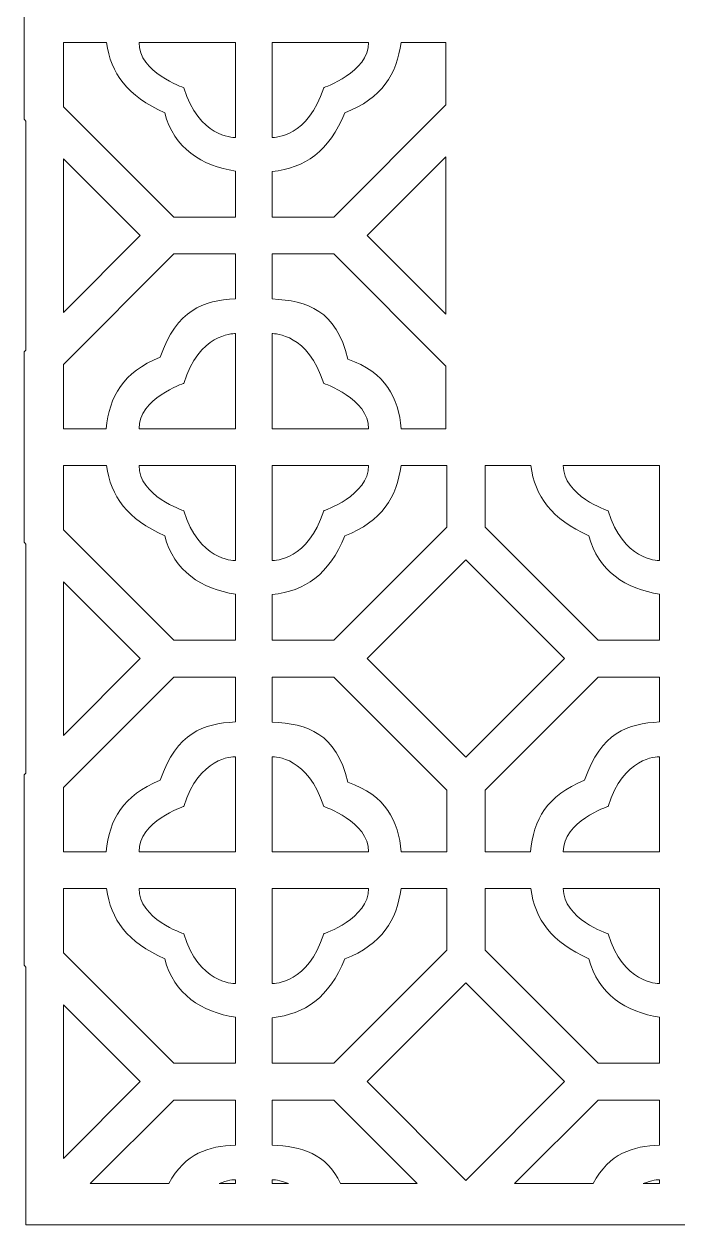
# Model space of a CAD drawing. Header units: centimetres. Extents: x -9.8 to 10.1, y -8.6 to 11.2.
# Drawn here: x 0.5 to 5.3, y -8.62 to 0.19 of the extents above; entities that cross this region are included whole.
import ezdxf

# ---------------------------------------------------------------- set-up
doc = ezdxf.new("R2010")
doc.units = ezdxf.units.CM
doc.header["$MEASUREMENT"] = 0
doc.layers.add('layer 1', color=7, linetype='Continuous')

msp = doc.modelspace()

# ---------------------------------------------------------------- linework, layer by layer
at = {"layer": 'layer 1', "color": 242, "lineweight": 9}
for points, knots in [([(0.51455, 11.18172), (0.51455, 11.18172), (1.4886, 11.18172), (1.4886, 11.18172), (1.4886, 11.18172), (1.4886, 11.18172), (1.4886, 11.18173), (1.4886, 11.18173), (1.4886, 11.18173), (1.4886, 11.18173), (2.05204, 11.18173), (2.05204, 11.18173), (2.05204, 11.18173), (2.05204, 11.18173), (2.32177, 11.18173), (2.32177, 11.18173), (2.32177, 11.18173), (2.32177, 11.18173), (2.88521, 11.18173), (2.88521, 11.18173), (2.88521, 11.18173), (2.88521, 11.18173), (2.88522, 11.18172), (2.88522, 11.18172), (2.88522, 11.18172), (2.88522, 11.18172), (4.60197, 11.18172), (4.60197, 11.18172), (4.60197, 11.18172), (4.60197, 11.18172), (4.60197, 11.18173), (4.60197, 11.18173), (4.60197, 11.18173), (4.60197, 11.18173), (5.16541, 11.18173), (5.16541, 11.18173), (5.16541, 11.18173), (5.16541, 11.18173), (5.43514, 11.18173), (5.43514, 11.18173), (5.43514, 11.18173), (5.43514, 11.18173), (5.99858, 11.18173), (5.99858, 11.18173), (5.99858, 11.18173), (5.99858, 11.18173), (5.99858, 11.18172), (5.99858, 11.18172), (5.99858, 11.18172), (5.99858, 11.18172), (7.71534, 11.18172), (7.71534, 11.18172), (7.71534, 11.18172), (7.71534, 11.18172), (7.71534, 11.18173), (7.71534, 11.18173), (7.71534, 11.18173), (7.71534, 11.18173), (8.27878, 11.18173), (8.27878, 11.18173), (8.27878, 11.18173), (8.27878, 11.18173), (8.54851, 11.18173), (8.54851, 11.18173), (8.54851, 11.18173), (8.54851, 11.18173), (9.11195, 11.18173), (9.11195, 11.18173), (9.11195, 11.18173), (9.11195, 11.18173), (9.11195, 11.18172), (9.11195, 11.18172), (9.11195, 11.18172), (9.11195, 11.18172), (10.086, 11.18172), (10.086, 11.18172), (10.086, 11.18172), (10.086, 11.18172), (10.086, 10.20767), (10.086, 10.20767), (10.086, 10.20767), (10.086, 10.20767), (10.0995, 10.19417), (10.0995, 10.19417), (10.0995, 10.19417), (10.0995, 10.19417), (10.0995, 9.63073), (10.0995, 9.63073), (10.0995, 9.63073), (10.0995, 9.63073), (10.0995, 9.361), (10.0995, 9.361), (10.0995, 9.361), (10.0995, 9.361), (10.0995, 8.79756), (10.0995, 8.79756), (10.0995, 8.79756), (10.0995, 8.79756), (10.086, 8.78406), (10.086, 8.78406), (10.086, 8.78406), (10.086, 8.78406), (10.086, 7.10481), (10.086, 7.10481), (10.086, 7.10481), (10.086, 7.10481), (10.0995, 7.09131), (10.0995, 7.09131), (10.0995, 7.09131), (10.0995, 7.09131), (10.0995, 6.52787), (10.0995, 6.52787), (10.0995, 6.52787), (10.0995, 6.52787), (10.0995, 6.25814), (10.0995, 6.25814), (10.0995, 6.25814), (10.0995, 6.25814), (10.0995, 5.6947), (10.0995, 5.6947), (10.0995, 5.6947), (10.0995, 5.6947), (10.086, 5.6812), (10.086, 5.6812), (10.086, 5.6812), (10.086, 5.6812), (10.086, 4.00194), (10.086, 4.00194), (10.086, 4.00194), (10.086, 4.00194), (10.0995, 3.98844), (10.0995, 3.98844), (10.0995, 3.98844), (10.0995, 3.98844), (10.0995, 3.425), (10.0995, 3.425), (10.0995, 3.425), (10.0995, 3.425), (10.0995, 3.15527), (10.0995, 3.15527), (10.0995, 3.15527), (10.0995, 3.15527), (10.0995, 2.59183), (10.0995, 2.59183), (10.0995, 2.59183), (10.0995, 2.59183), (10.086, 2.57833), (10.086, 2.57833), (10.086, 2.57833), (10.086, 2.57833), (10.086, 0.89908), (10.086, 0.89908), (10.086, 0.89908), (10.086, 0.89908), (10.0995, 0.88557), (10.0995, 0.88557), (10.0995, 0.88557), (10.0995, 0.88557), (10.0995, 0.32213), (10.0995, 0.32213), (10.0995, 0.32213), (10.0995, 0.32213), (10.0995, 0.05241), (10.0995, 0.05241), (10.0995, 0.05241), (10.0995, 0.05241), (10.0995, -0.51104), (10.0995, -0.51104), (10.0995, -0.51104), (10.0995, -0.51104), (10.086, -0.52454), (10.086, -0.52454), (10.086, -0.52454), (10.086, -0.52454), (10.086, -2.20379), (10.086, -2.20379), (10.086, -2.20379), (10.086, -2.20379), (10.0995, -2.21729), (10.0995, -2.21729), (10.0995, -2.21729), (10.0995, -2.21729), (10.0995, -2.78073), (10.0995, -2.78073), (10.0995, -2.78073), (10.0995, -2.78073), (10.0995, -3.05046), (10.0995, -3.05046), (10.0995, -3.05046), (10.0995, -3.05046), (10.0995, -3.6139), (10.0995, -3.6139), (10.0995, -3.6139), (10.0995, -3.6139), (10.086, -3.6274), (10.086, -3.6274), (10.086, -3.6274), (10.086, -3.6274), (10.086, -5.30666), (10.086, -5.30666), (10.086, -5.30666), (10.086, -5.30666), (10.0995, -5.32016), (10.0995, -5.32016), (10.0995, -5.32016), (10.0995, -5.32016), (10.0995, -5.8836), (10.0995, -5.8836), (10.0995, -5.8836), (10.0995, -5.8836), (10.0995, -6.15333), (10.0995, -6.15333), (10.0995, -6.15333), (10.0995, -6.15333), (10.0995, -6.71677), (10.0995, -6.71677), (10.0995, -6.71677), (10.0995, -6.71677), (10.086, -6.73027), (10.086, -6.73027), (10.086, -6.73027), (10.086, -6.73027), (10.086, -8.62127), (10.086, -8.62127), (10.086, -8.62127), (10.086, -8.62127), (0.51455, -8.62127), (0.51455, -8.62127), (0.51455, -8.62127), (0.51455, -8.62127), (0.51455, -6.73027), (0.51455, -6.73027), (0.51455, -6.73027), (0.51455, -6.73027), (0.50105, -6.71677), (0.50105, -6.71677), (0.50105, -6.71677), (0.50105, -6.71677), (0.50105, -6.15333), (0.50105, -6.15333), (0.50105, -6.15333), (0.50105, -6.15333), (0.50105, -5.8836), (0.50105, -5.8836), (0.50105, -5.8836), (0.50105, -5.8836), (0.50105, -5.32016), (0.50105, -5.32016), (0.50105, -5.32016), (0.50105, -5.32016), (0.51455, -5.30666), (0.51455, -5.30666), (0.51455, -5.30666), (0.51455, -5.30666), (0.51455, -3.6274), (0.51455, -3.6274), (0.51455, -3.6274), (0.51455, -3.6274), (0.50105, -3.6139), (0.50105, -3.6139), (0.50105, -3.6139), (0.50105, -3.6139), (0.50105, -3.05046), (0.50105, -3.05046), (0.50105, -3.05046), (0.50105, -3.05046), (0.50105, -2.78073), (0.50105, -2.78073), (0.50105, -2.78073), (0.50105, -2.78073), (0.50105, -2.21729), (0.50105, -2.21729), (0.50105, -2.21729), (0.50105, -2.21729), (0.51455, -2.20379), (0.51455, -2.20379), (0.51455, -2.20379), (0.51455, -2.20379), (0.51455, -0.52454), (0.51455, -0.52454), (0.51455, -0.52454), (0.51455, -0.52454), (0.50105, -0.51104), (0.50105, -0.51104), (0.50105, -0.51104), (0.50105, -0.51104), (0.50105, 0.05241), (0.50105, 0.05241), (0.50105, 0.05241), (0.50105, 0.05241), (0.50105, 0.32213), (0.50105, 0.32213), (0.50105, 0.32213), (0.50105, 0.32213), (0.50105, 0.88557), (0.50105, 0.88557), (0.50105, 0.88557), (0.50105, 0.88557), (0.51455, 0.89908), (0.51455, 0.89908), (0.51455, 0.89908), (0.51455, 0.89908), (0.51455, 2.57833), (0.51455, 2.57833), (0.51455, 2.57833), (0.51455, 2.57833), (0.50105, 2.59183), (0.50105, 2.59183), (0.50105, 2.59183), (0.50105, 2.59183), (0.50105, 3.15527), (0.50105, 3.15527), (0.50105, 3.15527), (0.50105, 3.15527), (0.50105, 3.425), (0.50105, 3.425), (0.50105, 3.425), (0.50105, 3.425), (0.50105, 3.98844), (0.50105, 3.98844), (0.50105, 3.98844), (0.50105, 3.98844), (0.51455, 4.00194), (0.51455, 4.00194), (0.51455, 4.00194), (0.51455, 4.00194), (0.51455, 5.6812), (0.51455, 5.6812), (0.51455, 5.6812), (0.51455, 5.6812), (0.50105, 5.6947), (0.50105, 5.6947), (0.50105, 5.6947), (0.50105, 5.6947), (0.50105, 6.25814), (0.50105, 6.25814), (0.50105, 6.25814), (0.50105, 6.25814), (0.50105, 6.52787), (0.50105, 6.52787), (0.50105, 6.52787), (0.50105, 6.52787), (0.50105, 7.09131), (0.50105, 7.09131), (0.50105, 7.09131), (0.50105, 7.09131), (0.51455, 7.10481), (0.51455, 7.10481), (0.51455, 7.10481), (0.51455, 7.10481), (0.51455, 8.78406), (0.51455, 8.78406), (0.51455, 8.78406), (0.51455, 8.78406), (0.50105, 8.79756), (0.50105, 8.79756), (0.50105, 8.79756), (0.50105, 8.79756), (0.50105, 9.361), (0.50105, 9.361), (0.50105, 9.361), (0.50105, 9.361), (0.50105, 9.63073), (0.50105, 9.63073), (0.50105, 9.63073), (0.50105, 9.63073), (0.50105, 10.19417), (0.50105, 10.19417), (0.50105, 10.19417), (0.50105, 10.19417), (0.51455, 10.20767), (0.51455, 10.20767), (0.51455, 10.20767), (0.51455, 10.20767), (0.51455, 11.18172), (0.51455, 11.18172)], [0, 0, 0, 0, 0.0105263, 0.0105263, 0.0105263, 0.0105263, 0.0210526, 0.0210526, 0.0210526, 0.0210526, 0.0315789, 0.0315789, 0.0315789, 0.0315789, 0.0421053, 0.0421053, 0.0421053, 0.0421053, 0.0526316, 0.0526316, 0.0526316, 0.0526316, 0.0631579, 0.0631579, 0.0631579, 0.0631579, 0.0736842, 0.0736842, 0.0736842, 0.0736842, 0.0842105, 0.0842105, 0.0842105, 0.0842105, 0.0947368, 0.0947368, 0.0947368, 0.0947368, 0.1052632, 0.1052632, 0.1052632, 0.1052632, 0.1157895, 0.1157895, 0.1157895, 0.1157895, 0.1263158, 0.1263158, 0.1263158, 0.1263158, 0.1368421, 0.1368421, 0.1368421, 0.1368421, 0.1473684, 0.1473684, 0.1473684, 0.1473684, 0.1578947, 0.1578947, 0.1578947, 0.1578947, 0.1684211, 0.1684211, 0.1684211, 0.1684211, 0.1789474, 0.1789474, 0.1789474, 0.1789474, 0.1894737, 0.1894737, 0.1894737, 0.1894737, 0.2, 0.2, 0.2, 0.2, 0.2105263, 0.2105263, 0.2105263, 0.2105263, 0.2210526, 0.2210526, 0.2210526, 0.2210526, 0.2315789, 0.2315789, 0.2315789, 0.2315789, 0.2421053, 0.2421053, 0.2421053, 0.2421053, 0.2526316, 0.2526316, 0.2526316, 0.2526316, 0.2631579, 0.2631579, 0.2631579, 0.2631579, 0.2736842, 0.2736842, 0.2736842, 0.2736842, 0.2842105, 0.2842105, 0.2842105, 0.2842105, 0.2947368, 0.2947368, 0.2947368, 0.2947368, 0.3052632, 0.3052632, 0.3052632, 0.3052632, 0.3157895, 0.3157895, 0.3157895, 0.3157895, 0.3263158, 0.3263158, 0.3263158, 0.3263158, 0.3368421, 0.3368421, 0.3368421, 0.3368421, 0.3473684, 0.3473684, 0.3473684, 0.3473684, 0.3578947, 0.3578947, 0.3578947, 0.3578947, 0.3684211, 0.3684211, 0.3684211, 0.3684211, 0.3789474, 0.3789474, 0.3789474, 0.3789474, 0.3894737, 0.3894737, 0.3894737, 0.3894737, 0.4, 0.4, 0.4, 0.4, 0.4105263, 0.4105263, 0.4105263, 0.4105263, 0.4210526, 0.4210526, 0.4210526, 0.4210526, 0.4315789, 0.4315789, 0.4315789, 0.4315789, 0.4421053, 0.4421053, 0.4421053, 0.4421053, 0.4526316, 0.4526316, 0.4526316, 0.4526316, 0.4631579, 0.4631579, 0.4631579, 0.4631579, 0.4736842, 0.4736842, 0.4736842, 0.4736842, 0.4842105, 0.4842105, 0.4842105, 0.4842105, 0.4947368, 0.4947368, 0.4947368, 0.4947368, 0.5052632, 0.5052632, 0.5052632, 0.5052632, 0.5157895, 0.5157895, 0.5157895, 0.5157895, 0.5263158, 0.5263158, 0.5263158, 0.5263158, 0.5368421, 0.5368421, 0.5368421, 0.5368421, 0.5473684, 0.5473684, 0.5473684, 0.5473684, 0.5578947, 0.5578947, 0.5578947, 0.5578947, 0.5684211, 0.5684211, 0.5684211, 0.5684211, 0.5789474, 0.5789474, 0.5789474, 0.5789474, 0.5894737, 0.5894737, 0.5894737, 0.5894737, 0.6, 0.6, 0.6, 0.6, 0.6105263, 0.6105263, 0.6105263, 0.6105263, 0.6210526, 0.6210526, 0.6210526, 0.6210526, 0.6315789, 0.6315789, 0.6315789, 0.6315789, 0.6421053, 0.6421053, 0.6421053, 0.6421053, 0.6526316, 0.6526316, 0.6526316, 0.6526316, 0.6631579, 0.6631579, 0.6631579, 0.6631579, 0.6736842, 0.6736842, 0.6736842, 0.6736842, 0.6842105, 0.6842105, 0.6842105, 0.6842105, 0.6947368, 0.6947368, 0.6947368, 0.6947368, 0.7052632, 0.7052632, 0.7052632, 0.7052632, 0.7157895, 0.7157895, 0.7157895, 0.7157895, 0.7263158, 0.7263158, 0.7263158, 0.7263158, 0.7368421, 0.7368421, 0.7368421, 0.7368421, 0.7473684, 0.7473684, 0.7473684, 0.7473684, 0.7578947, 0.7578947, 0.7578947, 0.7578947, 0.7684211, 0.7684211, 0.7684211, 0.7684211, 0.7789474, 0.7789474, 0.7789474, 0.7789474, 0.7894737, 0.7894737, 0.7894737, 0.7894737, 0.8, 0.8, 0.8, 0.8, 0.8105263, 0.8105263, 0.8105263, 0.8105263, 0.8210526, 0.8210526, 0.8210526, 0.8210526, 0.8315789, 0.8315789, 0.8315789, 0.8315789, 0.8421053, 0.8421053, 0.8421053, 0.8421053, 0.8526316, 0.8526316, 0.8526316, 0.8526316, 0.8631579, 0.8631579, 0.8631579, 0.8631579, 0.8736842, 0.8736842, 0.8736842, 0.8736842, 0.8842105, 0.8842105, 0.8842105, 0.8842105, 0.8947368, 0.8947368, 0.8947368, 0.8947368, 0.9052632, 0.9052632, 0.9052632, 0.9052632, 0.9157895, 0.9157895, 0.9157895, 0.9157895, 0.9263158, 0.9263158, 0.9263158, 0.9263158, 0.9368421, 0.9368421, 0.9368421, 0.9368421, 0.9473684, 0.9473684, 0.9473684, 0.9473684, 0.9578947, 0.9578947, 0.9578947, 0.9578947, 0.9684211, 0.9684211, 0.9684211, 0.9684211, 0.9789474, 0.9789474, 0.9789474, 0.9789474, 1, 1, 1, 1]), ([(2.05204, -1.22885), (2.05204, -1.22885), (1.60033, -1.22885), (1.60033, -1.22885), (1.60033, -1.22885), (1.60033, -1.22885), (0.79078, -0.4193), (0.79078, -0.4193), (0.79078, -0.4193), (0.79078, -0.4193), (0.79078, 0.05241), (0.79078, 0.05241), (0.79078, 0.05241), (0.79078, 0.05241), (1.10657, 0.05241), (1.10657, 0.05241), (1.10657, 0.05241), (1.13804, -0.17592), (1.25949, -0.34117), (1.53375, -0.46371), (1.53375, -0.46371), (1.59891, -0.72177), (1.8074, -0.85491), (2.05204, -0.89128), (2.05204, -0.89128), (2.05204, -0.89128), (2.05204, -1.22885), (2.05204, -1.22885)], [0, 0, 0, 0, 0.125, 0.125, 0.125, 0.125, 0.25, 0.25, 0.25, 0.25, 0.375, 0.375, 0.375, 0.375, 0.5, 0.5, 0.5, 0.5, 0.625, 0.625, 0.625, 0.625, 0.75, 0.75, 0.75, 0.75, 1, 1, 1, 1]), ([(2.05204, 0.05241), (2.05204, 0.05241), (1.34492, 0.05241), (1.34492, 0.05241), (1.34492, 0.05241), (1.34099, -0.168), (1.67361, -0.27976), (1.67361, -0.27976), (1.67361, -0.27976), (1.78547, -0.64144), (2.03155, -0.6451), (2.05204, -0.64477), (2.05204, -0.64477), (2.05204, -0.64477), (2.05204, 0.05241), (2.05204, 0.05241)], [0, 0, 0, 0, 0.2, 0.2, 0.2, 0.2, 0.4, 0.4, 0.4, 0.4, 0.6, 0.6, 0.6, 0.6, 1, 1, 1, 1]), ([(3.59611, -0.40623), (3.59611, -0.40623), (2.77349, -1.22885), (2.77349, -1.22885), (2.77349, -1.22885), (2.77349, -1.22885), (2.32177, -1.22885), (2.32177, -1.22885), (2.32177, -1.22885), (2.32177, -1.22885), (2.32177, -0.89522), (2.32177, -0.89522), (2.32177, -0.89522), (2.56252, -0.86773), (2.74013, -0.74924), (2.85562, -0.46334), (2.85562, -0.46334), (3.1259, -0.35996), (3.23881, -0.17713), (3.26787, 0.05241), (3.26787, 0.05241), (3.26787, 0.05241), (3.59611, 0.05241), (3.59611, 0.05241), (3.59611, 0.05241), (3.59611, 0.05241), (3.59611, -0.40623), (3.59611, -0.40623)], [0, 0, 0, 0, 0.125, 0.125, 0.125, 0.125, 0.25, 0.25, 0.25, 0.25, 0.375, 0.375, 0.375, 0.375, 0.5, 0.5, 0.5, 0.5, 0.625, 0.625, 0.625, 0.625, 0.75, 0.75, 0.75, 0.75, 1, 1, 1, 1]), ([(3.02887, 0.05241), (3.02887, 0.05241), (2.32177, 0.05241), (2.32177, 0.05241), (2.32177, 0.05241), (2.32177, 0.05241), (2.32177, -0.64477), (2.32177, -0.64477), (2.32177, -0.64477), (2.34245, -0.6451), (2.58837, -0.64128), (2.70018, -0.27976), (2.70018, -0.27976), (2.70018, -0.27976), (3.0328, -0.168), (3.02887, 0.05241)], [0, 0, 0, 0, 0.2, 0.2, 0.2, 0.2, 0.4, 0.4, 0.4, 0.4, 0.6, 0.6, 0.6, 0.6, 1, 1, 1, 1]), ([(3.59611, -1.94064), (3.59611, -1.94064), (3.59611, -0.78769), (3.59611, -0.78769), (3.59611, -0.78769), (3.59611, -0.78769), (3.01964, -1.36416), (3.01964, -1.36416), (3.01964, -1.36416), (3.01964, -1.36416), (3.59611, -1.94064), (3.59611, -1.94064)], [0, 0, 0, 0, 0.25, 0.25, 0.25, 0.25, 0.5, 0.5, 0.5, 0.5, 1, 1, 1, 1]), ([(0.79078, -0.80077), (0.79078, -0.80077), (1.35418, -1.36416), (1.35418, -1.36416), (1.35418, -1.36416), (1.35418, -1.36416), (0.79078, -1.92756), (0.79078, -1.92756), (0.79078, -1.92756), (0.79078, -1.92756), (0.79078, -0.80077), (0.79078, -0.80077)], [0, 0, 0, 0, 0.25, 0.25, 0.25, 0.25, 0.5, 0.5, 0.5, 0.5, 1, 1, 1, 1]), ([(0.79078, -2.30902), (0.79078, -2.30902), (1.60033, -1.49948), (1.60033, -1.49948), (1.60033, -1.49948), (1.60033, -1.49948), (2.05204, -1.49948), (2.05204, -1.49948), (2.05204, -1.49948), (2.05204, -1.49948), (2.05204, -1.82914), (2.05204, -1.82914), (2.05204, -1.82914), (1.81716, -1.84083), (1.62311, -1.90568), (1.50124, -2.25691), (1.50124, -2.25691), (1.22526, -2.36719), (1.12759, -2.54435), (1.10406, -2.78073), (1.10406, -2.78073), (1.10406, -2.78073), (0.79078, -2.78073), (0.79078, -2.78073), (0.79078, -2.78073), (0.79078, -2.78073), (0.79078, -2.30902), (0.79078, -2.30902)], [0, 0, 0, 0, 0.125, 0.125, 0.125, 0.125, 0.25, 0.25, 0.25, 0.25, 0.375, 0.375, 0.375, 0.375, 0.5, 0.5, 0.5, 0.5, 0.625, 0.625, 0.625, 0.625, 0.75, 0.75, 0.75, 0.75, 1, 1, 1, 1]), ([(3.59611, -2.78073), (3.59611, -2.78073), (3.59611, -2.3221), (3.59611, -2.3221), (3.59611, -2.3221), (3.59611, -2.3221), (2.77349, -1.49948), (2.77349, -1.49948), (2.77349, -1.49948), (2.77349, -1.49948), (2.32177, -1.49948), (2.32177, -1.49948), (2.32177, -1.49948), (2.32177, -1.49948), (2.32177, -1.82934), (2.32177, -1.82934), (2.32177, -1.82934), (2.58103, -1.84218), (2.79374, -1.91247), (2.87713, -2.27025), (2.87713, -2.27025), (3.15704, -2.36813), (3.24777, -2.55551), (3.26987, -2.78073), (3.26987, -2.78073), (3.26987, -2.78073), (3.59611, -2.78073), (3.59611, -2.78073)], [0, 0, 0, 0, 0.125, 0.125, 0.125, 0.125, 0.25, 0.25, 0.25, 0.25, 0.375, 0.375, 0.375, 0.375, 0.5, 0.5, 0.5, 0.5, 0.625, 0.625, 0.625, 0.625, 0.75, 0.75, 0.75, 0.75, 1, 1, 1, 1]), ([(1.34492, -2.78073), (1.34492, -2.78073), (2.05204, -2.78073), (2.05204, -2.78073), (2.05204, -2.78073), (2.05204, -2.78073), (2.05204, -2.08355), (2.05204, -2.08355), (2.05204, -2.08355), (2.03155, -2.08322), (1.78547, -2.08688), (1.67361, -2.44857), (1.67361, -2.44857), (1.67361, -2.44857), (1.34099, -2.56033), (1.34492, -2.78073)], [0, 0, 0, 0, 0.2, 0.2, 0.2, 0.2, 0.4, 0.4, 0.4, 0.4, 0.6, 0.6, 0.6, 0.6, 1, 1, 1, 1]), ([(2.32177, -2.78073), (2.32177, -2.78073), (3.02886, -2.78073), (3.02886, -2.78073), (3.02886, -2.78073), (3.03279, -2.56033), (2.70018, -2.44857), (2.70018, -2.44857), (2.70018, -2.44857), (2.58837, -2.08704), (2.34245, -2.08322), (2.32177, -2.08355), (2.32177, -2.08355), (2.32177, -2.08355), (2.32177, -2.78073), (2.32177, -2.78073)], [0, 0, 0, 0, 0.2, 0.2, 0.2, 0.2, 0.4, 0.4, 0.4, 0.4, 0.6, 0.6, 0.6, 0.6, 1, 1, 1, 1]), ([(2.05204, -4.33172), (2.05204, -4.33172), (1.60033, -4.33172), (1.60033, -4.33172), (1.60033, -4.33172), (1.60033, -4.33172), (0.79078, -3.52217), (0.79078, -3.52217), (0.79078, -3.52217), (0.79078, -3.52217), (0.79078, -3.05046), (0.79078, -3.05046), (0.79078, -3.05046), (0.79078, -3.05046), (1.10657, -3.05046), (1.10657, -3.05046), (1.10657, -3.05046), (1.13804, -3.27879), (1.25949, -3.44404), (1.53375, -3.56657), (1.53375, -3.56657), (1.59891, -3.82464), (1.8074, -3.95777), (2.05204, -3.99415), (2.05204, -3.99415), (2.05204, -3.99415), (2.05204, -4.33172), (2.05204, -4.33172)], [0, 0, 0, 0, 0.125, 0.125, 0.125, 0.125, 0.25, 0.25, 0.25, 0.25, 0.375, 0.375, 0.375, 0.375, 0.5, 0.5, 0.5, 0.5, 0.625, 0.625, 0.625, 0.625, 0.75, 0.75, 0.75, 0.75, 1, 1, 1, 1]), ([(2.05204, -3.05046), (2.05204, -3.05046), (1.34492, -3.05046), (1.34492, -3.05046), (1.34492, -3.05046), (1.34099, -3.27086), (1.67361, -3.38262), (1.67361, -3.38262), (1.67361, -3.38262), (1.78547, -3.74431), (2.03155, -3.74797), (2.05204, -3.74764), (2.05204, -3.74764), (2.05204, -3.74764), (2.05204, -3.05046), (2.05204, -3.05046)], [0, 0, 0, 0, 0.2, 0.2, 0.2, 0.2, 0.4, 0.4, 0.4, 0.4, 0.6, 0.6, 0.6, 0.6, 1, 1, 1, 1]), ([(3.60303, -3.05047), (3.60303, -3.05047), (3.59611, -3.05047), (3.59611, -3.05047), (3.59611, -3.05047), (3.59611, -3.05047), (3.59611, -3.05046), (3.59611, -3.05046), (3.59611, -3.05046), (3.59611, -3.05046), (3.26787, -3.05046), (3.26787, -3.05046), (3.26787, -3.05046), (3.23881, -3.28), (3.1259, -3.46283), (2.85562, -3.56621), (2.85562, -3.56621), (2.74013, -3.8521), (2.56252, -3.9706), (2.32177, -3.99809), (2.32177, -3.99809), (2.32177, -3.99809), (2.32177, -4.33172), (2.32177, -4.33172), (2.32177, -4.33172), (2.32177, -4.33172), (2.77349, -4.33172), (2.77349, -4.33172), (2.77349, -4.33172), (2.77349, -4.33172), (3.60303, -3.50217), (3.60303, -3.50217), (3.60303, -3.50217), (3.60303, -3.50217), (3.60303, -3.05047), (3.60303, -3.05047)], [0, 0, 0, 0, 0.1, 0.1, 0.1, 0.1, 0.2, 0.2, 0.2, 0.2, 0.3, 0.3, 0.3, 0.3, 0.4, 0.4, 0.4, 0.4, 0.5, 0.5, 0.5, 0.5, 0.6, 0.6, 0.6, 0.6, 0.7, 0.7, 0.7, 0.7, 0.8, 0.8, 0.8, 0.8, 1, 1, 1, 1]), ([(3.02887, -3.05046), (3.02887, -3.05046), (2.32177, -3.05046), (2.32177, -3.05046), (2.32177, -3.05046), (2.32177, -3.05046), (2.32177, -3.74764), (2.32177, -3.74764), (2.32177, -3.74764), (2.34245, -3.74796), (2.58837, -3.74415), (2.70018, -3.38262), (2.70018, -3.38262), (2.70018, -3.38262), (3.0328, -3.27086), (3.02887, -3.05046)], [0, 0, 0, 0, 0.2, 0.2, 0.2, 0.2, 0.4, 0.4, 0.4, 0.4, 0.6, 0.6, 0.6, 0.6, 1, 1, 1, 1]), ([(4.21994, -3.05047), (4.21994, -3.05047), (3.88415, -3.05047), (3.88415, -3.05047), (3.88415, -3.05047), (3.88415, -3.05047), (3.88415, -3.50217), (3.88415, -3.50217), (3.88415, -3.50217), (3.88415, -3.50217), (4.7137, -4.33172), (4.7137, -4.33172), (4.7137, -4.33172), (4.7137, -4.33172), (5.16541, -4.33172), (5.16541, -4.33172), (5.16541, -4.33172), (5.16541, -4.33172), (5.16541, -3.99415), (5.16541, -3.99415), (5.16541, -3.99415), (4.92077, -3.95777), (4.71227, -3.82464), (4.64711, -3.56657), (4.64711, -3.56657), (4.37286, -3.44404), (4.25141, -3.27879), (4.21994, -3.05047)], [0, 0, 0, 0, 0.125, 0.125, 0.125, 0.125, 0.25, 0.25, 0.25, 0.25, 0.375, 0.375, 0.375, 0.375, 0.5, 0.5, 0.5, 0.5, 0.625, 0.625, 0.625, 0.625, 0.75, 0.75, 0.75, 0.75, 1, 1, 1, 1]), ([(5.16541, -3.05047), (5.16541, -3.05047), (4.45829, -3.05047), (4.45829, -3.05047), (4.45829, -3.05047), (4.45436, -3.27087), (4.78697, -3.38262), (4.78697, -3.38262), (4.78697, -3.38262), (4.89883, -3.74431), (5.14492, -3.74797), (5.16541, -3.74764), (5.16541, -3.74764), (5.16541, -3.74764), (5.16541, -3.05047), (5.16541, -3.05047)], [0, 0, 0, 0, 0.2, 0.2, 0.2, 0.2, 0.4, 0.4, 0.4, 0.4, 0.6, 0.6, 0.6, 0.6, 1, 1, 1, 1]), ([(3.74359, -3.74308), (3.74359, -3.74308), (3.01964, -4.46703), (3.01964, -4.46703), (3.01964, -4.46703), (3.01964, -4.46703), (3.74359, -5.19098), (3.74359, -5.19098), (3.74359, -5.19098), (3.74359, -5.19098), (4.46754, -4.46703), (4.46754, -4.46703), (4.46754, -4.46703), (4.46754, -4.46703), (3.74359, -3.74308), (3.74359, -3.74308)], [0, 0, 0, 0, 0.2, 0.2, 0.2, 0.2, 0.4, 0.4, 0.4, 0.4, 0.6, 0.6, 0.6, 0.6, 1, 1, 1, 1]), ([(0.79078, -3.90363), (0.79078, -3.90363), (1.35418, -4.46703), (1.35418, -4.46703), (1.35418, -4.46703), (1.35418, -4.46703), (0.79078, -5.03043), (0.79078, -5.03043), (0.79078, -5.03043), (0.79078, -5.03043), (0.79078, -3.90363), (0.79078, -3.90363)], [0, 0, 0, 0, 0.25, 0.25, 0.25, 0.25, 0.5, 0.5, 0.5, 0.5, 1, 1, 1, 1]), ([(0.79078, -5.41189), (0.79078, -5.41189), (1.60033, -4.60234), (1.60033, -4.60234), (1.60033, -4.60234), (1.60033, -4.60234), (2.05204, -4.60234), (2.05204, -4.60234), (2.05204, -4.60234), (2.05204, -4.60234), (2.05204, -4.932), (2.05204, -4.932), (2.05204, -4.932), (1.81716, -4.9437), (1.62311, -5.00855), (1.50124, -5.35978), (1.50124, -5.35978), (1.22526, -5.47006), (1.12759, -5.64721), (1.10406, -5.8836), (1.10406, -5.8836), (1.10406, -5.8836), (0.79078, -5.8836), (0.79078, -5.8836), (0.79078, -5.8836), (0.79078, -5.8836), (0.79078, -5.41189), (0.79078, -5.41189)], [0, 0, 0, 0, 0.125, 0.125, 0.125, 0.125, 0.25, 0.25, 0.25, 0.25, 0.375, 0.375, 0.375, 0.375, 0.5, 0.5, 0.5, 0.5, 0.625, 0.625, 0.625, 0.625, 0.75, 0.75, 0.75, 0.75, 1, 1, 1, 1]), ([(2.32177, -4.60234), (2.32177, -4.60234), (2.77349, -4.60234), (2.77349, -4.60234), (2.77349, -4.60234), (2.77349, -4.60234), (3.60303, -5.43188), (3.60303, -5.43188), (3.60303, -5.43188), (3.60303, -5.43188), (3.60303, -5.8836), (3.60303, -5.8836), (3.60303, -5.8836), (3.60303, -5.8836), (3.26987, -5.8836), (3.26987, -5.8836), (3.26987, -5.8836), (3.24777, -5.65838), (3.15704, -5.47099), (2.87713, -5.37311), (2.87713, -5.37311), (2.79374, -5.01534), (2.58103, -4.94505), (2.32177, -4.9322), (2.32177, -4.9322), (2.32177, -4.9322), (2.32177, -4.60234), (2.32177, -4.60234)], [0, 0, 0, 0, 0.125, 0.125, 0.125, 0.125, 0.25, 0.25, 0.25, 0.25, 0.375, 0.375, 0.375, 0.375, 0.5, 0.5, 0.5, 0.5, 0.625, 0.625, 0.625, 0.625, 0.75, 0.75, 0.75, 0.75, 1, 1, 1, 1]), ([(3.88415, -5.8836), (3.88415, -5.8836), (3.88415, -5.43188), (3.88415, -5.43188), (3.88415, -5.43188), (3.88415, -5.43188), (4.7137, -4.60234), (4.7137, -4.60234), (4.7137, -4.60234), (4.7137, -4.60234), (5.16541, -4.60234), (5.16541, -4.60234), (5.16541, -4.60234), (5.16541, -4.60234), (5.16541, -4.932), (5.16541, -4.932), (5.16541, -4.932), (4.93052, -4.9437), (4.73648, -5.00855), (4.6146, -5.35978), (4.6146, -5.35978), (4.33863, -5.47006), (4.24096, -5.64721), (4.21743, -5.8836), (4.21743, -5.8836), (4.21743, -5.8836), (3.88415, -5.8836), (3.88415, -5.8836)], [0, 0, 0, 0, 0.125, 0.125, 0.125, 0.125, 0.25, 0.25, 0.25, 0.25, 0.375, 0.375, 0.375, 0.375, 0.5, 0.5, 0.5, 0.5, 0.625, 0.625, 0.625, 0.625, 0.75, 0.75, 0.75, 0.75, 1, 1, 1, 1]), ([(1.34492, -5.8836), (1.34492, -5.8836), (2.05204, -5.8836), (2.05204, -5.8836), (2.05204, -5.8836), (2.05204, -5.8836), (2.05204, -5.18642), (2.05204, -5.18642), (2.05204, -5.18642), (2.03155, -5.18608), (1.78547, -5.18975), (1.67361, -5.55143), (1.67361, -5.55143), (1.67361, -5.55143), (1.34099, -5.66319), (1.34492, -5.8836)], [0, 0, 0, 0, 0.2, 0.2, 0.2, 0.2, 0.4, 0.4, 0.4, 0.4, 0.6, 0.6, 0.6, 0.6, 1, 1, 1, 1]), ([(2.32177, -5.8836), (2.32177, -5.8836), (3.02886, -5.8836), (3.02886, -5.8836), (3.02886, -5.8836), (3.03279, -5.6632), (2.70018, -5.55143), (2.70018, -5.55143), (2.70018, -5.55143), (2.58837, -5.18991), (2.34245, -5.18609), (2.32177, -5.18642), (2.32177, -5.18642), (2.32177, -5.18642), (2.32177, -5.8836), (2.32177, -5.8836)], [0, 0, 0, 0, 0.2, 0.2, 0.2, 0.2, 0.4, 0.4, 0.4, 0.4, 0.6, 0.6, 0.6, 0.6, 1, 1, 1, 1]), ([(4.45829, -5.8836), (4.45829, -5.8836), (5.16541, -5.8836), (5.16541, -5.8836), (5.16541, -5.8836), (5.16541, -5.8836), (5.16541, -5.18642), (5.16541, -5.18642), (5.16541, -5.18642), (5.14492, -5.18608), (4.89883, -5.18975), (4.78697, -5.55143), (4.78697, -5.55143), (4.78697, -5.55143), (4.45436, -5.66319), (4.45829, -5.8836)], [0, 0, 0, 0, 0.2, 0.2, 0.2, 0.2, 0.4, 0.4, 0.4, 0.4, 0.6, 0.6, 0.6, 0.6, 1, 1, 1, 1]), ([(2.05204, -7.43458), (2.05204, -7.43458), (1.60033, -7.43458), (1.60033, -7.43458), (1.60033, -7.43458), (1.60033, -7.43458), (0.79078, -6.62503), (0.79078, -6.62503), (0.79078, -6.62503), (0.79078, -6.62503), (0.79078, -6.15333), (0.79078, -6.15333), (0.79078, -6.15333), (0.79078, -6.15333), (1.10657, -6.15333), (1.10657, -6.15333), (1.10657, -6.15333), (1.13804, -6.38165), (1.25949, -6.54691), (1.53375, -6.66944), (1.53375, -6.66944), (1.59891, -6.9275), (1.8074, -7.06064), (2.05204, -7.09701), (2.05204, -7.09701), (2.05204, -7.09701), (2.05204, -7.43458), (2.05204, -7.43458)], [0, 0, 0, 0, 0.125, 0.125, 0.125, 0.125, 0.25, 0.25, 0.25, 0.25, 0.375, 0.375, 0.375, 0.375, 0.5, 0.5, 0.5, 0.5, 0.625, 0.625, 0.625, 0.625, 0.75, 0.75, 0.75, 0.75, 1, 1, 1, 1]), ([(2.05204, -6.15333), (2.05204, -6.15333), (1.34492, -6.15333), (1.34492, -6.15333), (1.34492, -6.15333), (1.34099, -6.37373), (1.67361, -6.48549), (1.67361, -6.48549), (1.67361, -6.48549), (1.78547, -6.84717), (2.03155, -6.85083), (2.05204, -6.8505), (2.05204, -6.8505), (2.05204, -6.8505), (2.05204, -6.15333), (2.05204, -6.15333)], [0, 0, 0, 0, 0.2, 0.2, 0.2, 0.2, 0.4, 0.4, 0.4, 0.4, 0.6, 0.6, 0.6, 0.6, 1, 1, 1, 1]), ([(3.60303, -6.60504), (3.60303, -6.60504), (2.77349, -7.43458), (2.77349, -7.43458), (2.77349, -7.43458), (2.77349, -7.43458), (2.32177, -7.43458), (2.32177, -7.43458), (2.32177, -7.43458), (2.32177, -7.43458), (2.32177, -7.10095), (2.32177, -7.10095), (2.32177, -7.10095), (2.56252, -7.07346), (2.74013, -6.95497), (2.85562, -6.66908), (2.85562, -6.66908), (3.1259, -6.5657), (3.23881, -6.38286), (3.26787, -6.15333), (3.26787, -6.15333), (3.26787, -6.15333), (3.60303, -6.15333), (3.60303, -6.15333), (3.60303, -6.15333), (3.60303, -6.15333), (3.60303, -6.60504), (3.60303, -6.60504)], [0, 0, 0, 0, 0.125, 0.125, 0.125, 0.125, 0.25, 0.25, 0.25, 0.25, 0.375, 0.375, 0.375, 0.375, 0.5, 0.5, 0.5, 0.5, 0.625, 0.625, 0.625, 0.625, 0.75, 0.75, 0.75, 0.75, 1, 1, 1, 1]), ([(3.02887, -6.15333), (3.02887, -6.15333), (2.32177, -6.15333), (2.32177, -6.15333), (2.32177, -6.15333), (2.32177, -6.15333), (2.32177, -6.8505), (2.32177, -6.8505), (2.32177, -6.8505), (2.34245, -6.85083), (2.58837, -6.84701), (2.70018, -6.48549), (2.70018, -6.48549), (2.70018, -6.48549), (3.0328, -6.37373), (3.02887, -6.15333)], [0, 0, 0, 0, 0.2, 0.2, 0.2, 0.2, 0.4, 0.4, 0.4, 0.4, 0.6, 0.6, 0.6, 0.6, 1, 1, 1, 1]), ([(5.16541, -7.43458), (5.16541, -7.43458), (4.7137, -7.43458), (4.7137, -7.43458), (4.7137, -7.43458), (4.7137, -7.43458), (3.88415, -6.60504), (3.88415, -6.60504), (3.88415, -6.60504), (3.88415, -6.60504), (3.88415, -6.15333), (3.88415, -6.15333), (3.88415, -6.15333), (3.88415, -6.15333), (4.21994, -6.15333), (4.21994, -6.15333), (4.21994, -6.15333), (4.2514, -6.38165), (4.37286, -6.54691), (4.64711, -6.66944), (4.64711, -6.66944), (4.71227, -6.9275), (4.92077, -7.06064), (5.16541, -7.09701), (5.16541, -7.09701), (5.16541, -7.09701), (5.16541, -7.43458), (5.16541, -7.43458)], [0, 0, 0, 0, 0.125, 0.125, 0.125, 0.125, 0.25, 0.25, 0.25, 0.25, 0.375, 0.375, 0.375, 0.375, 0.5, 0.5, 0.5, 0.5, 0.625, 0.625, 0.625, 0.625, 0.75, 0.75, 0.75, 0.75, 1, 1, 1, 1]), ([(5.16541, -6.15333), (5.16541, -6.15333), (4.45829, -6.15333), (4.45829, -6.15333), (4.45829, -6.15333), (4.45436, -6.37373), (4.78697, -6.48549), (4.78697, -6.48549), (4.78697, -6.48549), (4.89883, -6.84717), (5.14492, -6.85083), (5.16541, -6.8505), (5.16541, -6.8505), (5.16541, -6.8505), (5.16541, -6.15333), (5.16541, -6.15333)], [0, 0, 0, 0, 0.2, 0.2, 0.2, 0.2, 0.4, 0.4, 0.4, 0.4, 0.6, 0.6, 0.6, 0.6, 1, 1, 1, 1]), ([(4.46754, -7.56989), (4.46754, -7.56989), (3.74359, -8.29385), (3.74359, -8.29385), (3.74359, -8.29385), (3.74359, -8.29385), (3.01964, -7.5699), (3.01964, -7.5699), (3.01964, -7.5699), (3.01964, -7.5699), (3.74359, -6.84594), (3.74359, -6.84594), (3.74359, -6.84594), (3.74359, -6.84594), (4.46754, -7.56989), (4.46754, -7.56989)], [0, 0, 0, 0, 0.2, 0.2, 0.2, 0.2, 0.4, 0.4, 0.4, 0.4, 0.6, 0.6, 0.6, 0.6, 1, 1, 1, 1]), ([(0.79078, -7.0065), (0.79078, -7.0065), (1.35418, -7.5699), (1.35418, -7.5699), (1.35418, -7.5699), (1.35418, -7.5699), (0.79078, -8.13329), (0.79078, -8.13329), (0.79078, -8.13329), (0.79078, -8.13329), (0.79078, -7.0065), (0.79078, -7.0065)], [0, 0, 0, 0, 0.25, 0.25, 0.25, 0.25, 0.5, 0.5, 0.5, 0.5, 1, 1, 1, 1]), ([(0.98763, -8.3179), (0.98763, -8.3179), (1.60033, -7.70521), (1.60033, -7.70521), (1.60033, -7.70521), (1.60033, -7.70521), (2.05204, -7.70521), (2.05204, -7.70521), (2.05204, -7.70521), (2.05204, -7.70521), (2.05204, -8.03487), (2.05204, -8.03487), (2.05204, -8.03487), (1.85393, -8.04474), (1.68488, -8.09246), (1.56367, -8.3179), (1.56367, -8.3179), (1.56367, -8.3179), (0.98763, -8.3179), (0.98763, -8.3179)], [0, 0, 0, 0, 0.1666667, 0.1666667, 0.1666667, 0.1666667, 0.3333333, 0.3333333, 0.3333333, 0.3333333, 0.5, 0.5, 0.5, 0.5, 0.6666667, 0.6666667, 0.6666667, 0.6666667, 1, 1, 1, 1]), ([(2.82404, -8.3179), (2.72037, -8.09608), (2.53714, -8.04574), (2.32177, -8.03507), (2.32177, -8.03507), (2.32177, -8.03507), (2.32177, -7.70521), (2.32177, -7.70521), (2.32177, -7.70521), (2.32177, -7.70521), (2.77349, -7.70521), (2.77349, -7.70521), (2.77349, -7.70521), (2.77349, -7.70521), (3.38618, -8.3179), (3.38618, -8.3179), (3.38618, -8.3179), (3.38618, -8.3179), (2.82404, -8.3179), (2.82404, -8.3179)], [0, 0, 0, 0, 0.1666667, 0.1666667, 0.1666667, 0.1666667, 0.3333333, 0.3333333, 0.3333333, 0.3333333, 0.5, 0.5, 0.5, 0.5, 0.6666667, 0.6666667, 0.6666667, 0.6666667, 1, 1, 1, 1]), ([(4.101, -8.3179), (4.101, -8.3179), (4.7137, -7.70521), (4.7137, -7.70521), (4.7137, -7.70521), (4.7137, -7.70521), (5.16541, -7.70521), (5.16541, -7.70521), (5.16541, -7.70521), (5.16541, -7.70521), (5.16541, -8.03487), (5.16541, -8.03487), (5.16541, -8.03487), (4.96729, -8.04474), (4.79824, -8.09246), (4.67704, -8.3179), (4.67704, -8.3179), (4.67704, -8.3179), (4.101, -8.3179), (4.101, -8.3179)], [0, 0, 0, 0, 0.1666667, 0.1666667, 0.1666667, 0.1666667, 0.3333333, 0.3333333, 0.3333333, 0.3333333, 0.5, 0.5, 0.5, 0.5, 0.6666667, 0.6666667, 0.6666667, 0.6666667, 1, 1, 1, 1]), ([(1.93202, -8.3179), (1.99426, -8.28974), (2.04337, -8.28914), (2.05204, -8.28928), (2.05204, -8.28928), (2.05204, -8.28928), (2.05204, -8.3179), (2.05204, -8.3179), (2.05204, -8.3179), (2.05204, -8.3179), (1.93202, -8.3179), (1.93202, -8.3179)], [0, 0, 0, 0, 0.25, 0.25, 0.25, 0.25, 0.5, 0.5, 0.5, 0.5, 1, 1, 1, 1]), ([(2.32177, -8.3179), (2.32177, -8.3179), (2.32177, -8.28928), (2.32177, -8.28928), (2.32177, -8.28928), (2.33052, -8.28914), (2.37959, -8.28977), (2.44176, -8.3179), (2.44176, -8.3179), (2.44176, -8.3179), (2.32177, -8.3179), (2.32177, -8.3179)], [0, 0, 0, 0, 0.25, 0.25, 0.25, 0.25, 0.5, 0.5, 0.5, 0.5, 1, 1, 1, 1]), ([(5.04539, -8.3179), (5.10763, -8.28974), (5.15674, -8.28914), (5.16541, -8.28928), (5.16541, -8.28928), (5.16541, -8.28928), (5.16541, -8.3179), (5.16541, -8.3179), (5.16541, -8.3179), (5.16541, -8.3179), (5.04539, -8.3179), (5.04539, -8.3179)], [0, 0, 0, 0, 0.25, 0.25, 0.25, 0.25, 0.5, 0.5, 0.5, 0.5, 1, 1, 1, 1])]:
    msp.add_open_spline(points, degree=3, knots=knots, dxfattribs=at)

doc.saveas('drawing.dxf')
